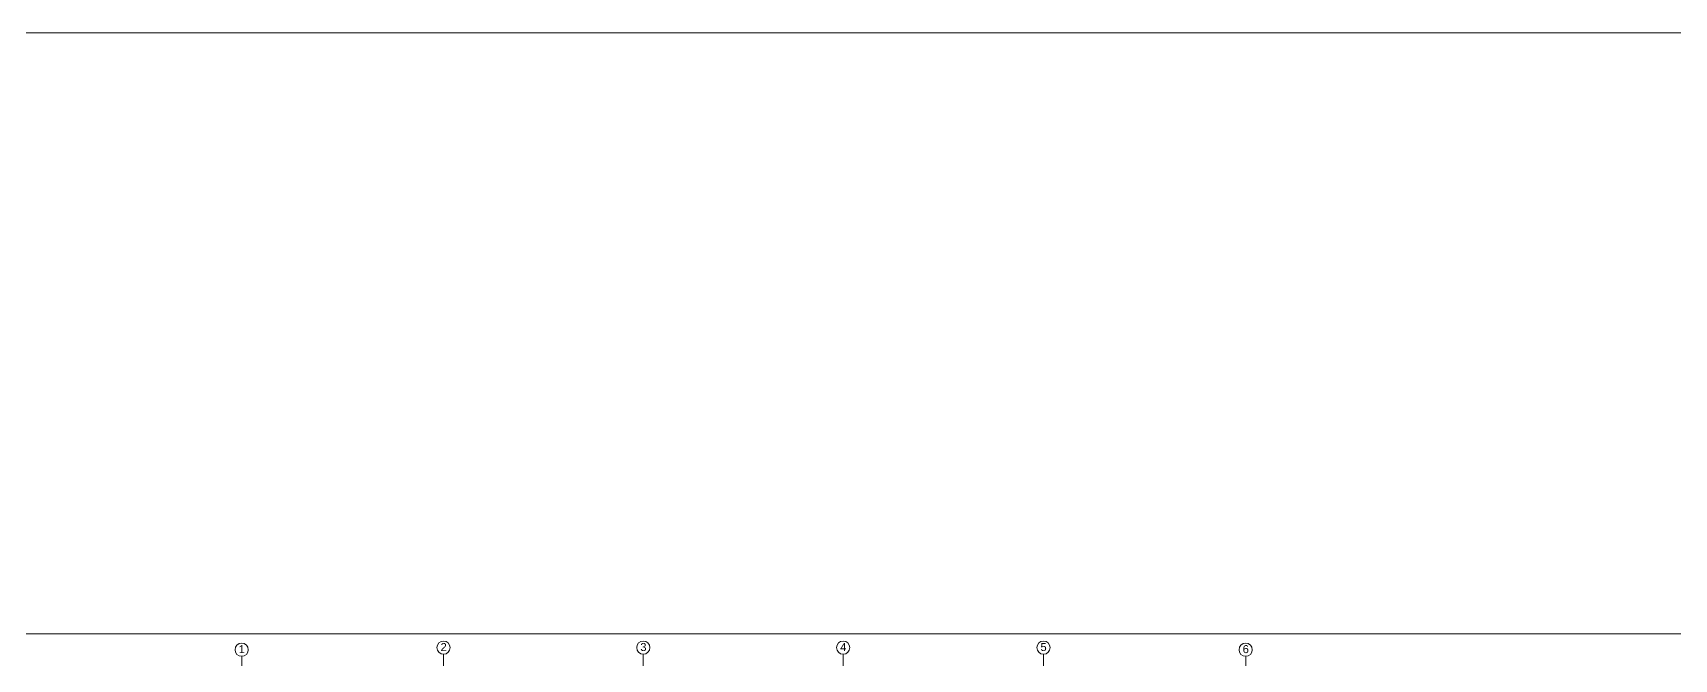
# Model space of a CAD drawing. Header units: inches. Extents: x 527934 to 2134587, y -408734 to 227304.
# Drawn here: x 1692313 to 1741537, y 12737 to 31514 of the extents above; entities that cross this region are included whole.
import ezdxf

# ---------------------------------------------------------------- set-up
doc = ezdxf.new("R2010")
doc.units = ezdxf.units.IN
doc.header["$MEASUREMENT"] = 0
doc.linetypes.add('CENTER', pattern=[2, 1.25, -0.25, 0.25, -0.25])
for name, color, linetype, lineweight in [('centre line', 1, 'CENTER', 9), ('dim', 253, 'Continuous', 9), ('partition wall', 5, 'Continuous', 20), ('text', 7, 'Continuous', 13)]:
    doc.layers.add(name, color=color, linetype=linetype, lineweight=lineweight)
doc.styles.add('style1', font='arial.ttf')

msp = doc.modelspace()

# ---------------------------------------------------------------- linework, layer by layer
at = {"layer": 'centre line', "ltscale": 1500}
for p, q in [((1698576.3, 12822.1), (1698576.3, -24602)), ((1704631.3, 12884.6), (1704631.3, -24602)), ((1710621.3, 12884.6), (1710621.3, -24602)), ((1716616.3, 12884.6), (1716616.3, -24602)), ((1722621.3, 12884.6), (1722621.3, -24602)), ((1728686.3, 12822.1), (1728686.3, -24602))]:
    msp.add_line(p, q, dxfattribs=at)
at = {"layer": 'dim', "ltscale": 400}
msp.add_lwpolyline([(1689018, 13493), (1747518, 13493), (1747518, -28057), (1689018, -28057)], close=True, dxfattribs=at)
at = {"layer": 'dim'}
for centre in [(1698576.3, 13020.3), (1704631.3, 13082.8), (1710621.3, 13082.8), (1716616.3, 13082.8), (1722621.3, 13082.8), (1728686.3, 13020.3)]:
    msp.add_circle(centre, 198.2, dxfattribs=at)
at = {"layer": 'partition wall', "color": 3, "ltscale": 0.25}
msp.add_lwpolyline([(1667530.5, 31514), (1781888, 31514), (1781888, -51169), (1667530.5, -51169)], close=True, dxfattribs=at)

# ---------------------------------------------------------------- texts
at = {"layer": 'text', "style": 'style1'}
for s, p in [('1', (1698486.3, 12917.5)), ('2', (1704541.3, 12980)), ('3', (1710531.3, 12980)), ('4', (1716526.3, 12980)), ('5', (1722531.3, 12980)), ('6', (1728596.3, 12917.5))]:
    msp.add_text(s, height=240, dxfattribs=at).set_placement(p)

doc.saveas('drawing.dxf')
